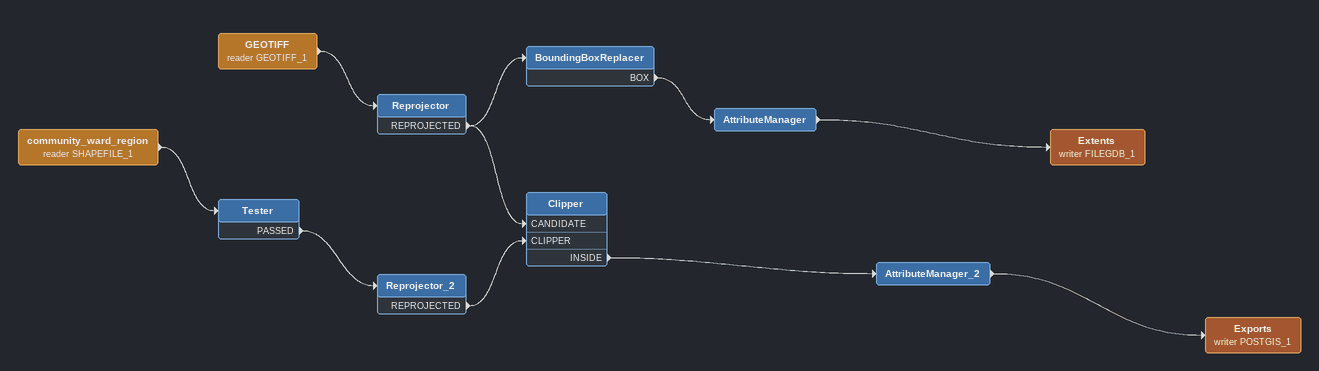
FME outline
community_ward_region (reader SHAPEFILE_1)
    -> Tester
Tester
    PASSED -> Reprojector_2
Reprojector_2
    REPROJECTED -> Clipper [CLIPPER]
GEOTIFF (reader GEOTIFF_1)
    -> Reprojector
Reprojector
    REPROJECTED -> BoundingBoxReplacer
    REPROJECTED -> Clipper [CANDIDATE]
BoundingBoxReplacer
    BOX -> AttributeManager
AttributeManager
    -> Extents (writer FILEGDB_1)
Extents (writer FILEGDB_1)
Clipper
    INSIDE -> AttributeManager_2
AttributeManager_2
    -> Exports (writer POSTGIS_1)
Exports (writer POSTGIS_1)
